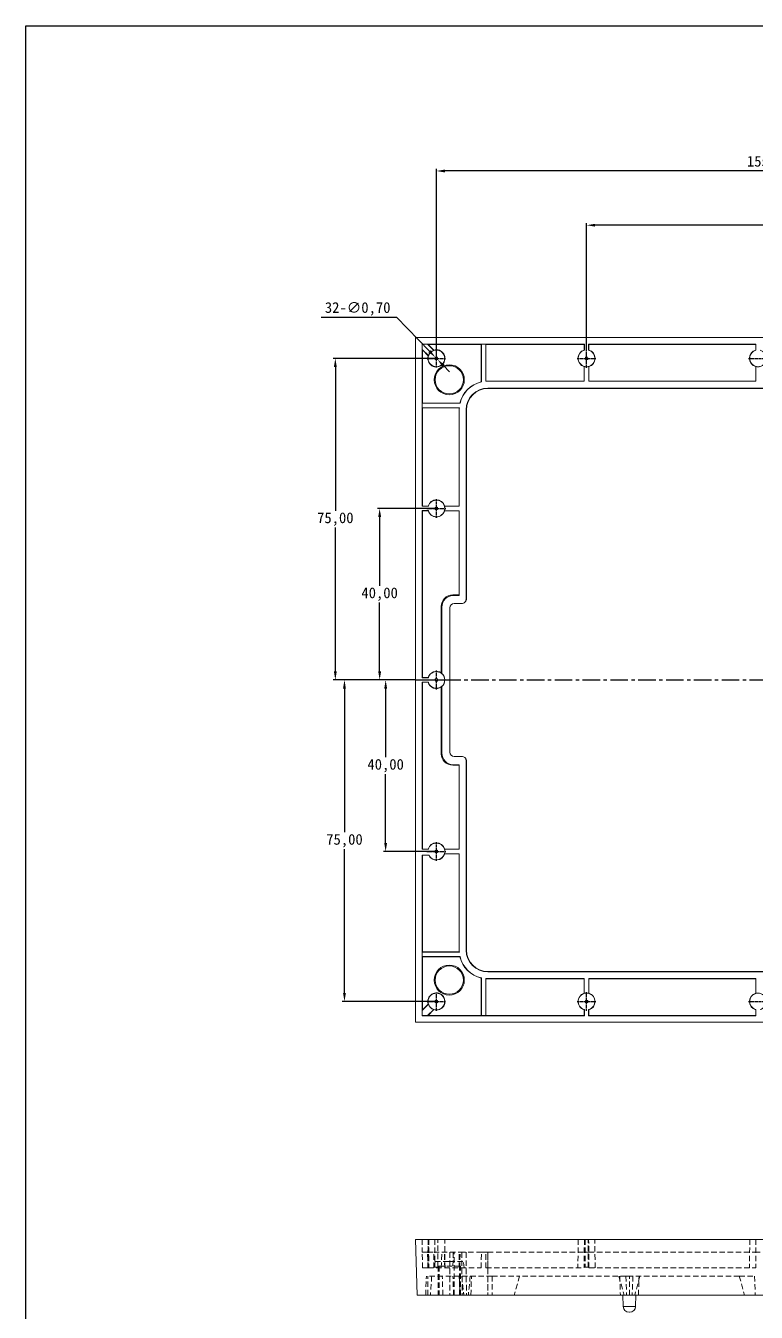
# Model space of a CAD drawing. Header units: millimetres. Extents: x 2761 to 3266, y -58 to 524.
# Drawn here: x 2760.7 to 2931, y 223.9 to 523.9 of the extents above; entities that cross this region are included whole.
import ezdxf

# ---------------------------------------------------------------- set-up
doc = ezdxf.new("R2010")
doc.units = ezdxf.units.MM
doc.header["$PDSIZE"] = -1
doc.linetypes.add('CENTER', pattern=[10.16, 6.35, -1.27, 1.27, -1.27])
doc.linetypes.add('HIDDEN', pattern=[1.905, 1.27, -0.635])
doc.layers.add('dim', color=82, linetype='Continuous', lineweight=9)
doc.dimstyles.new('ISO-25', dxfattribs={"dimtxt": 2.5, "dimasz": 2.5, "dimexe": 1.25, "dimexo": 0.625, "dimtad": 1, "dimtxsty": 'Standard', "dimcen": 2.5, "dimadec": 0, "dimazin": 0, "dimtfac": 1, "dimtmove": 0, "dimatfit": 3, "dimfxl": 1, "dimarcsym": 0})

# ---------------------------------------------------------------- blocks, each defined once
blk = doc.blocks.new('*D6')
at = {"layer": 'Defpoints', "color": 0, "transparency": 16777216}
for p in [(2891.41, 477.4), (3011.41, 465.81), (2891.41, 448.54)]:
    blk.add_point(p, dxfattribs=at)
at = {"layer": 'dim', "color": 0, "lineweight": -2, "transparency": 16777216}
for p, q in [((2891.41, 448.54), (2891.41, 477.9)), ((3009.41, 477.4), (2893.41, 477.4)), ((3011.41, 465.81), (3011.41, 477.9))]:
    blk.add_line(p, q, dxfattribs=at)
at = {"layer": 'dim', "color": 0, "transparency": 16777216}
for points in [[(2893.41, 477.73), (2893.41, 477.07), (2891.41, 477.4)], [(3009.41, 477.73), (3009.41, 477.07), (3011.41, 477.4)]]:
    blk.add_solid(points, dxfattribs=at)
at = {"layer": 'dim', "color": 0, "transparency": 16777216, "insert": (2951.41, 479.36), "char_height": 2.5, "attachment_point": 5}
blk.add_mtext('120,00', dxfattribs=at)
blk = doc.blocks.new('*D7')
at = {"layer": 'Defpoints', "color": 0, "transparency": 16777216}
for p in [(2856.41, 490.05), (3011.41, 473.54), (2856.41, 446.34)]:
    blk.add_point(p, dxfattribs=at)
at = {"layer": 'dim', "color": 0, "lineweight": -2, "transparency": 16777216}
for p, q in [((2856.41, 446.34), (2856.41, 490.55)), ((3009.41, 490.05), (2858.41, 490.05)), ((3011.41, 473.54), (3011.41, 490.55))]:
    blk.add_line(p, q, dxfattribs=at)
at = {"layer": 'dim', "color": 0, "transparency": 16777216}
for points in [[(2858.41, 490.38), (2858.41, 489.71), (2856.41, 490.05)], [(3009.41, 490.38), (3009.41, 489.71), (3011.41, 490.05)]]:
    blk.add_solid(points, dxfattribs=at)
at = {"layer": 'dim', "color": 0, "transparency": 16777216, "insert": (2933.91, 492), "char_height": 2.5, "attachment_point": 5}
blk.add_mtext('155,00', dxfattribs=at)
blk = doc.blocks.new('*D13')
at = {"layer": 'Defpoints', "color": 0, "transparency": 16777216}
for p in [(2843.17, 411.34), (2856.41, 411.34), (2851.56, 371.34)]:
    blk.add_point(p, dxfattribs=at)
at = {"layer": 'dim', "color": 0, "lineweight": -2, "transparency": 16777216}
for p, q in [((2856.41, 411.34), (2842.68, 411.34)), ((2843.17, 409.34), (2843.17, 393.3)), ((2843.17, 373.34), (2843.17, 389.38)), ((2851.56, 371.34), (2842.68, 371.34))]:
    blk.add_line(p, q, dxfattribs=at)
at = {"layer": 'dim', "color": 0, "transparency": 16777216}
for points in [[(2842.84, 409.34), (2843.51, 409.34), (2843.17, 411.34)], [(2842.84, 373.34), (2843.51, 373.34), (2843.17, 371.34)]]:
    blk.add_solid(points, dxfattribs=at)
at = {"layer": 'dim', "color": 0, "transparency": 16777216, "insert": (2843.17, 391.34), "char_height": 2.5, "attachment_point": 5}
blk.add_mtext('40,00', dxfattribs=at)
blk = doc.blocks.new('*D14')
at = {"layer": 'Defpoints', "color": 0, "transparency": 16777216}
for p in [(2832.84, 446.34), (2856.41, 446.34), (2847.12, 371.34)]:
    blk.add_point(p, dxfattribs=at)
at = {"layer": 'dim', "color": 0, "lineweight": -2, "transparency": 16777216}
for p, q in [((2856.41, 446.34), (2832.34, 446.34)), ((2832.84, 444.34), (2832.84, 410.8)), ((2832.84, 373.34), (2832.84, 406.88)), ((2847.12, 371.34), (2832.34, 371.34))]:
    blk.add_line(p, q, dxfattribs=at)
at = {"layer": 'dim', "color": 0, "transparency": 16777216}
for points in [[(2832.5, 444.34), (2833.17, 444.34), (2832.84, 446.34)], [(2832.5, 373.34), (2833.17, 373.34), (2832.84, 371.34)]]:
    blk.add_solid(points, dxfattribs=at)
at = {"layer": 'dim', "color": 0, "transparency": 16777216, "insert": (2832.84, 408.84), "char_height": 2.5, "attachment_point": 5}
blk.add_mtext('75,00', dxfattribs=at)
blk = doc.blocks.new('*D15')
at = {"layer": 'Defpoints', "color": 0, "transparency": 16777216}
for p in [(2848.76, 371.34), (2844.57, 331.34), (2856.41, 331.34)]:
    blk.add_point(p, dxfattribs=at)
at = {"layer": 'dim', "color": 0, "lineweight": -2, "transparency": 16777216}
for p, q in [((2848.76, 371.34), (2844.07, 371.34)), ((2844.57, 369.34), (2844.57, 353.3)), ((2844.57, 333.34), (2844.57, 349.38)), ((2856.41, 331.34), (2844.07, 331.34))]:
    blk.add_line(p, q, dxfattribs=at)
at = {"layer": 'dim', "color": 0, "transparency": 16777216}
for points in [[(2844.24, 369.34), (2844.91, 369.34), (2844.57, 371.34)], [(2844.24, 333.34), (2844.91, 333.34), (2844.57, 331.34)]]:
    blk.add_solid(points, dxfattribs=at)
at = {"layer": 'dim', "color": 0, "transparency": 16777216, "insert": (2844.57, 351.34), "char_height": 2.5, "attachment_point": 5}
blk.add_mtext('40,00', dxfattribs=at)
blk = doc.blocks.new('*D16')
at = {"layer": 'Defpoints', "color": 0, "transparency": 16777216}
for p in [(2837.03, 371.34), (2834.97, 296.34), (2856.41, 296.34)]:
    blk.add_point(p, dxfattribs=at)
at = {"layer": 'dim', "color": 0, "lineweight": -2, "transparency": 16777216}
for p, q in [((2837.03, 371.34), (2834.47, 371.34)), ((2834.97, 369.34), (2834.97, 335.8)), ((2834.97, 298.34), (2834.97, 331.88)), ((2856.41, 296.34), (2834.47, 296.34))]:
    blk.add_line(p, q, dxfattribs=at)
at = {"layer": 'dim', "color": 0, "transparency": 16777216}
for points in [[(2834.63, 369.34), (2835.3, 369.34), (2834.97, 371.34)], [(2834.63, 298.34), (2835.3, 298.34), (2834.97, 296.34)]]:
    blk.add_solid(points, dxfattribs=at)
at = {"layer": 'dim', "color": 0, "transparency": 16777216, "insert": (2834.97, 333.84), "char_height": 2.5, "attachment_point": 5}
blk.add_mtext('75,00', dxfattribs=at)
blk = doc.blocks.new('*D23')
at = {"layer": 'Defpoints', "color": 0, "transparency": 16777216}
for p in [(2856.16, 446.59), (2856.65, 446.09)]:
    blk.add_point(p, dxfattribs=at)
at = {"layer": 'dim', "color": 0, "lineweight": -2, "transparency": 16777216}
for p, q in [((2829.51, 455.93), (2847.09, 455.93)), ((2847.09, 455.93), (2854.77, 448.03)), ((2856.65, 446.09), (2856.16, 446.59)), ((2858.05, 444.66), (2859.44, 443.22))]:
    blk.add_line(p, q, dxfattribs=at)
at = {"layer": 'dim', "color": 0, "transparency": 16777216}
for points in [[(2855.01, 448.26), (2854.53, 447.79), (2856.16, 446.59)], [(2858.29, 444.89), (2857.81, 444.42), (2856.65, 446.09)]]:
    blk.add_solid(points, dxfattribs=at)
at = {"layer": 'dim', "color": 0, "transparency": 16777216, "insert": (2838.05, 457.88), "char_height": 2.5, "attachment_point": 5}
blk.add_mtext('32-∅0,70', dxfattribs=at)

msp = doc.modelspace()

# ---------------------------------------------------------------- linework, layer by layer
at = {"color": 7, "linetype": 'Continuous', "lineweight": 15}
for p, q in [((2851.559, 451.192), (2851.559, 291.492)), ((3171.259, 451.192), (2851.559, 451.192)), ((2890.914, 449.692), (2853.058, 449.692)), ((2853.058, 449.692), (2853.058, 411.837)), ((2853.058, 449.692), (2853.111, 449.64)), ((2853.111, 448.41), (2853.111, 449.64)), ((2854.34, 449.64), (2853.111, 449.64)), ((2853.175, 448.302), (2853.111, 448.41)), ((2853.111, 448.41), (2854.544, 446.977)), ((2853.175, 448.302), (2853.175, 435.895)), ((2853.175, 448.302), (2854.508, 446.968)), ((2854.449, 449.576), (2854.34, 449.64)), ((2855.774, 448.207), (2854.34, 449.64)), ((2866.855, 449.576), (2854.449, 449.576)), ((2855.782, 448.243), (2854.449, 449.576)), ((2855.782, 448.243), (2855.774, 448.207)), ((2866.855, 449.576), (2866.887, 449.64)), ((2866.855, 449.576), (2866.855, 440.863)), ((2867.93, 449.64), (2866.887, 449.64)), ((2866.887, 449.64), (2866.887, 440.837)), ((2867.962, 449.576), (2867.93, 449.64)), ((2867.93, 440.996), (2867.93, 449.64)), ((2890.855, 449.576), (2867.962, 449.576)), ((2867.962, 449.576), (2867.962, 441.03)), ((2890.855, 449.576), (2890.914, 449.692)), ((2890.855, 449.576), (2890.855, 448.266)), ((2890.914, 449.692), (2890.914, 448.221)), ((2930.914, 449.692), (2891.904, 449.692)), ((2891.904, 448.221), (2891.904, 449.692)), ((2891.904, 449.692), (2891.962, 449.576)), ((2891.962, 449.576), (2891.962, 448.266)), ((2930.855, 449.576), (2891.962, 449.576)), ((2930.855, 449.576), (2930.914, 449.692)), ((2930.855, 449.576), (2930.855, 448.266)), ((2930.914, 449.692), (2930.914, 448.221)), ((2854.508, 446.968), (2854.544, 446.977)), ((2890.855, 444.419), (2890.855, 441.045)), ((2890.887, 444.443), (2890.887, 441.013)), ((2891.93, 441.013), (2891.93, 444.443)), ((2891.962, 444.419), (2891.962, 441.045)), ((2930.855, 444.419), (2930.855, 441.045)), ((2930.887, 444.443), (2930.887, 441.013)), ((2890.855, 441.045), (2868.409, 441.045)), ((2868.409, 441.045), (2868.409, 441.013)), ((2890.887, 441.013), (2868.409, 441.013)), ((2868.409, 439.429), (2868.409, 439.342)), ((2868.409, 439.429), (3003.277, 439.429)), ((3002.402, 439.342), (2868.409, 439.342)), ((2890.855, 441.045), (2890.887, 441.013)), ((2891.962, 441.045), (2891.93, 441.013)), ((2930.887, 441.013), (2891.93, 441.013)), ((2930.855, 441.045), (2891.962, 441.045)), ((2930.855, 441.045), (2930.887, 441.013)), ((2853.175, 435.895), (2853.111, 435.863)), ((2853.111, 434.821), (2853.111, 435.863)), ((2861.913, 435.863), (2853.111, 435.863)), ((2853.175, 435.895), (2861.888, 435.895)), ((2853.175, 434.789), (2853.111, 434.821)), ((2853.111, 434.821), (2861.755, 434.821)), ((2853.175, 434.789), (2853.175, 411.895)), ((2853.175, 434.789), (2861.721, 434.789)), ((2861.706, 434.342), (2861.706, 411.895)), ((2861.706, 434.342), (2861.738, 434.342)), ((2861.738, 434.342), (2861.738, 411.863)), ((2863.321, 434.342), (2863.409, 434.342)), ((2863.321, 390.16), (2863.321, 434.342)), ((2863.409, 434.342), (2863.409, 390.248)), ((2853.058, 411.837), (2853.175, 411.895)), ((2854.529, 411.837), (2853.058, 411.837)), ((2853.175, 411.895), (2854.485, 411.895)), ((2861.738, 411.863), (2858.308, 411.863)), ((2858.332, 411.895), (2861.706, 411.895)), ((2861.706, 411.895), (2861.738, 411.863)), ((2853.058, 410.847), (2854.529, 410.847)), ((2853.058, 410.847), (2853.058, 371.837)), ((2853.175, 410.789), (2853.058, 410.847)), ((2853.175, 410.789), (2853.175, 371.895)), ((2853.175, 410.789), (2854.485, 410.789)), ((2858.308, 410.821), (2861.738, 410.821)), ((2858.332, 410.789), (2861.706, 410.789)), ((2861.706, 410.789), (2861.738, 410.821)), ((2861.706, 410.789), (2861.706, 391.159)), ((2861.738, 410.821), (2861.738, 391.032)), ((2860.222, 391.159), (2860.349, 391.032)), ((2860.222, 391.159), (2861.706, 391.159)), ((2860.349, 391.032), (2861.738, 391.032)), ((2861.738, 391.032), (2861.706, 391.159)), ((2863.321, 390.16), (2863.409, 390.248)), ((2857.664, 388.347), (2857.537, 388.474)), ((2857.537, 372.995), (2857.537, 388.474)), ((2857.664, 372.859), (2857.664, 388.347)), ((2859.519, 388.17), (2859.519, 354.514)), ((2862.326, 389.165), (2860.514, 389.165)), ((2863.03, 389.457), (2863.117, 389.544)), ((2853.058, 371.837), (2853.175, 371.895)), ((2854.529, 371.837), (2853.058, 371.837)), ((2853.058, 370.847), (2854.529, 370.847)), ((2853.058, 370.847), (2853.058, 331.837)), ((2853.175, 370.789), (2853.058, 370.847)), ((2853.175, 371.895), (2854.485, 371.895)), ((2853.175, 370.789), (2854.485, 370.789)), ((2853.175, 370.789), (2853.175, 331.895)), ((2857.537, 354.135), (2857.537, 369.689)), ((2857.664, 354.262), (2857.664, 369.825)), ((2857.537, 354.135), (2857.664, 354.262)), ((2860.349, 351.577), (2860.222, 351.45)), ((2861.706, 351.45), (2860.222, 351.45)), ((2861.738, 351.577), (2860.349, 351.577)), ((2860.514, 353.519), (2862.326, 353.519)), ((2861.706, 351.45), (2861.738, 351.577)), ((2861.706, 351.45), (2861.706, 331.895)), ((2861.738, 351.577), (2861.738, 331.863)), ((2863.117, 353.14), (2863.03, 353.227)), ((2863.321, 308.342), (2863.321, 352.524)), ((2863.409, 352.437), (2863.321, 352.524)), ((2863.409, 352.437), (2863.409, 308.342)), ((2853.058, 331.837), (2853.175, 331.895)), ((2854.529, 331.837), (2853.058, 331.837)), ((2853.175, 330.441), (2853.058, 330.499)), ((2853.058, 330.499), (2854.658, 330.499)), ((2853.058, 330.499), (2853.058, 292.992)), ((2853.175, 331.895), (2854.485, 331.895)), ((2853.175, 330.441), (2854.622, 330.441)), ((2853.175, 330.441), (2853.175, 307.895)), ((2861.738, 331.863), (2858.308, 331.863)), ((2858.308, 330.821), (2861.738, 330.821)), ((2858.332, 331.895), (2861.706, 331.895)), ((2858.332, 330.789), (2861.706, 330.789)), ((2861.706, 331.895), (2861.738, 331.863)), ((2861.706, 330.789), (2861.738, 330.821)), ((2861.706, 330.789), (2861.706, 308.342)), ((2861.738, 330.821), (2861.738, 308.342)), ((2853.175, 307.895), (2853.111, 307.863)), ((2853.111, 307.863), (2853.111, 306.821)), ((2861.755, 307.863), (2853.111, 307.863)), ((2853.175, 306.789), (2853.111, 306.821)), ((2853.111, 306.821), (2861.913, 306.821)), ((2853.175, 307.895), (2861.721, 307.895)), ((2853.175, 306.789), (2853.175, 294.383)), ((2853.175, 306.789), (2861.888, 306.789)), ((2861.706, 308.342), (2861.738, 308.342)), ((2863.321, 308.342), (2863.409, 308.342)), ((2868.409, 303.255), (2868.409, 303.342)), ((2868.409, 303.342), (3002.402, 303.342)), ((3003.277, 303.255), (2868.409, 303.255)), ((2866.855, 293.108), (2866.855, 301.822)), ((2866.887, 301.847), (2866.887, 293.044)), ((2867.93, 293.044), (2867.93, 301.688)), ((2867.962, 293.108), (2867.962, 301.654)), ((2868.409, 301.671), (2890.887, 301.671)), ((2868.409, 301.639), (2868.409, 301.671)), ((2868.409, 301.639), (2890.855, 301.639)), ((2890.855, 301.639), (2890.887, 301.671)), ((2890.855, 298.266), (2890.855, 301.639)), ((2890.887, 301.671), (2890.887, 298.241)), ((2891.93, 301.671), (2930.887, 301.671)), ((2891.93, 298.241), (2891.93, 301.671)), ((2891.962, 301.639), (2891.93, 301.671)), ((2891.962, 301.639), (2930.855, 301.639)), ((2891.962, 298.266), (2891.962, 301.639)), ((2930.855, 301.639), (2930.887, 301.671)), ((2930.855, 298.266), (2930.855, 301.639)), ((2930.887, 301.671), (2930.887, 298.241)), ((2854.544, 295.707), (2853.111, 294.274)), ((2853.175, 294.383), (2853.111, 294.274)), ((2853.111, 294.274), (2853.111, 293.044)), ((2854.508, 295.716), (2853.175, 294.383)), ((2854.34, 293.044), (2855.774, 294.478)), ((2854.449, 293.108), (2855.782, 294.441)), ((2854.508, 295.716), (2854.544, 295.707)), ((2855.782, 294.441), (2855.774, 294.478)), ((2890.855, 293.108), (2890.855, 294.419)), ((2890.914, 294.463), (2890.914, 292.992)), ((2891.904, 292.992), (2891.904, 294.463)), ((2891.962, 293.108), (2891.962, 294.419)), ((2930.855, 293.108), (2930.855, 294.419)), ((2930.914, 294.463), (2930.914, 292.992)), ((2851.559, 291.492), (3171.259, 291.492)), ((2853.058, 292.992), (2853.111, 293.044)), ((2853.058, 292.992), (2890.914, 292.992)), ((2853.111, 293.044), (2854.34, 293.044)), ((2854.449, 293.108), (2854.34, 293.044)), ((2854.449, 293.108), (2866.855, 293.108)), ((2866.855, 293.108), (2866.887, 293.044)), ((2866.887, 293.044), (2867.93, 293.044)), ((2867.962, 293.108), (2867.93, 293.044)), ((2867.962, 293.108), (2890.855, 293.108)), ((2890.914, 292.992), (2890.855, 293.108)), ((2891.962, 293.108), (2891.904, 292.992)), ((2891.904, 292.992), (2930.914, 292.992)), ((2891.962, 293.108), (2930.855, 293.108)), ((2930.914, 292.992), (2930.855, 293.108)), ((2851.559, 240.862), (2851.899, 227.862)), ((2851.559, 240.862), (3171.259, 240.862)), ((2851.899, 227.862), (3170.918, 227.862)), ((2899.909, 227.862), (2899.954, 225.237)), ((2902.863, 225.237), (2902.909, 227.862))]:
    msp.add_line(p, q, dxfattribs=at)
at = {"color": 1, "linetype": 'CENTER', "ltscale": 0.077731}
for p, q in [((2856.409, 444.205), (2856.409, 448.48)), ((2854.271, 446.342), (2858.546, 446.342)), ((2856.409, 294.205), (2856.409, 298.48)), ((2854.271, 296.342), (2858.546, 296.342))]:
    msp.add_line(p, q, dxfattribs=at)
at = {"color": 1, "linetype": 'CENTER', "ltscale": 0.080052}
for p, q in [((2891.409, 444.141), (2891.409, 448.544)), ((2889.207, 446.342), (2893.61, 446.342)), ((2929.207, 446.342), (2933.61, 446.342)), ((2854.207, 411.342), (2858.61, 411.342)), ((2856.409, 409.141), (2856.409, 413.544)), ((2856.409, 369.141), (2856.409, 373.544)), ((2854.207, 371.342), (2858.61, 371.342)), ((2856.409, 329.141), (2856.409, 333.544)), ((2854.207, 331.342), (2858.61, 331.342)), ((2891.409, 294.141), (2891.409, 298.544)), ((2889.207, 296.342), (2893.61, 296.342)), ((2929.207, 296.342), (2933.61, 296.342))]:
    msp.add_line(p, q, dxfattribs=at)
at = {"color": 1, "linetype": 'CENTER', "ltscale": 0.6388}
msp.add_line((2851.559, 371.342), (3171.259, 371.342), dxfattribs=at)
at = {"color": 8, "linetype": 'HIDDEN', "lineweight": 0}
for p, q in [((2853.058, 240.862), (2853.111, 237.862)), ((2854.465, 240.862), (2854.407, 234.212)), ((2856.059, 240.862), (2856.059, 234.362)), ((2856.759, 234.362), (2856.759, 240.862)), ((2858.41, 234.212), (2858.352, 240.862)), ((2889.465, 240.862), (2889.407, 234.212)), ((2890.914, 240.862), (2890.855, 234.212)), ((2891.059, 240.862), (2891.059, 234.362)), ((2891.759, 234.362), (2891.759, 240.862)), ((2891.962, 234.212), (2891.904, 240.862)), ((2893.41, 234.212), (2893.352, 240.862)), ((2929.465, 240.862), (2929.407, 234.212)), ((2930.914, 240.862), (2930.855, 234.212)), ((2853.111, 237.862), (2854.34, 237.862)), ((2853.175, 234.212), (2853.111, 237.862)), ((2854.34, 237.862), (2855.774, 237.862)), ((2854.449, 234.212), (2854.34, 237.862)), ((2854.508, 234.212), (2854.544, 237.862)), ((2855.782, 234.212), (2855.774, 237.862)), ((2855.774, 237.862), (2861.913, 237.862)), ((2857.537, 234.212), (2857.664, 237.862)), ((2859.519, 237.862), (2859.519, 227.862)), ((2860.349, 237.862), (2860.222, 234.212)), ((2860.514, 227.862), (2860.514, 237.862)), ((2861.706, 234.212), (2861.738, 237.862)), ((2861.913, 237.862), (2866.887, 237.862)), ((2862.326, 237.862), (2862.413, 227.862)), ((2863.321, 237.862), (2863.409, 227.862)), ((2866.855, 234.212), (2866.887, 237.862)), ((2866.887, 237.862), (2867.93, 237.862)), ((2867.962, 234.212), (2867.93, 237.862)), ((2867.93, 237.862), (2868.409, 237.862)), ((2868.409, 234.212), (2868.409, 237.862)), ((2868.409, 237.862), (2890.887, 237.862)), ((2868.409, 237.862), (2868.409, 227.862)), ((2891.93, 237.862), (2890.887, 237.862)), ((2891.93, 237.862), (2930.887, 237.862)), ((2931.93, 237.862), (2930.887, 237.862)), ((2854.449, 234.212), (2853.175, 234.212)), ((2854.449, 234.212), (2866.855, 234.212)), ((2856.115, 235.705), (2855.905, 234.212)), ((2856.059, 234.362), (2856.759, 234.362)), ((2856.115, 235.705), (2859.409, 235.705)), ((2861.996, 234.628), (2856.821, 234.628)), ((2856.821, 234.628), (2856.821, 227.862)), ((2857.045, 234.628), (2857.045, 227.862)), ((2859.409, 235.705), (2862.702, 235.705)), ((2861.772, 227.862), (2861.772, 234.628)), ((2861.996, 227.862), (2861.996, 234.628)), ((2862.912, 234.212), (2862.702, 235.705)), ((2867.962, 234.212), (2890.855, 234.212)), ((2891.059, 234.362), (2891.759, 234.362)), ((2891.962, 234.212), (2930.855, 234.212)), ((2853.908, 227.862), (2854.064, 232.311)), ((2869.372, 232.311), (2854.064, 232.311)), ((2857.929, 227.862), (2857.774, 232.311)), ((2860.415, 227.862), (2860.26, 232.311)), ((2861.751, 232.311), (2861.906, 227.862)), ((2864.433, 227.862), (2864.588, 232.311)), ((2868.409, 232.311), (2868.409, 227.862)), ((2869.372, 232.311), (2869.392, 227.862)), ((2869.372, 232.311), (2875.785, 232.311)), ((2875.785, 232.311), (2874.57, 227.862)), ((2900.602, 232.311), (2875.785, 232.311)), ((2898.947, 232.311), (2900.162, 227.862)), ((2899.153, 232.311), (2899.309, 227.862)), ((2900.602, 232.311), (2900.757, 227.862)), ((2900.602, 232.311), (2901.409, 232.311)), ((2901.409, 227.862), (2901.409, 232.311)), ((2901.409, 232.311), (2902.215, 232.311)), ((2902.215, 232.311), (2902.06, 227.862)), ((2927.032, 232.311), (2902.215, 232.311)), ((2903.87, 232.311), (2902.655, 227.862)), ((2903.508, 227.862), (2903.664, 232.311)), ((2927.032, 232.311), (2928.247, 227.862)), ((2927.032, 232.311), (2930.602, 232.311)), ((2930.602, 232.311), (2930.757, 227.862))]:
    msp.add_line(p, q, dxfattribs=at)
at = {"color": 8, "linetype": 'Continuous', "lineweight": 15}
msp.add_line((2902.863, 225.237), (2899.954, 225.237), dxfattribs=at)
msp.add_lwpolyline([(2760.651, 523.927), (3265.902, 523.927), (3265.902, -58.167), (2760.651, -58.167)], close=True)
at = {"color": 7, "linetype": 'Continuous', "lineweight": 15, "flags": 128}
for points in [[(2890.914, 448.221), (2890.88, 448.247), (2890.857, 448.265), (2890.855, 448.266)], [(2930.914, 448.221), (2930.88, 448.247), (2930.857, 448.265), (2930.855, 448.266)], [(2890.855, 444.419), (2890.872, 444.431), (2890.887, 444.443)], [(2891.962, 444.419), (2891.945, 444.431), (2891.93, 444.443)], [(2930.855, 444.419), (2930.872, 444.431), (2930.887, 444.443)], [(2866.855, 440.863), (2866.857, 440.861), (2866.887, 440.837)], [(2867.962, 441.03), (2867.96, 441.029), (2867.93, 440.996)], [(2861.888, 435.895), (2861.901, 435.879), (2861.913, 435.863)], [(2861.721, 434.789), (2861.738, 434.806), (2861.755, 434.821)], [(2858.332, 411.895), (2858.319, 411.879), (2858.308, 411.863)], [(2854.529, 410.847), (2854.504, 410.814), (2854.486, 410.79), (2854.485, 410.789)], [(2858.332, 410.789), (2858.319, 410.806), (2858.308, 410.821)], [(2854.485, 371.895), (2854.508, 371.866), (2854.529, 371.837)], [(2854.529, 370.847), (2854.504, 370.814), (2854.486, 370.79), (2854.485, 370.789)], [(2858.332, 331.895), (2858.319, 331.879), (2858.308, 331.863)], [(2858.332, 330.789), (2858.319, 330.806), (2858.308, 330.821)], [(2861.721, 307.895), (2861.722, 307.894), (2861.755, 307.863)], [(2861.888, 306.789), (2861.889, 306.79), (2861.913, 306.821)], [(2866.855, 301.822), (2866.872, 301.835), (2866.887, 301.847)], [(2867.962, 301.654), (2867.945, 301.672), (2867.93, 301.688)], [(2890.855, 298.266), (2890.872, 298.253), (2890.887, 298.241)], [(2891.962, 298.266), (2891.945, 298.253), (2891.93, 298.241)], [(2930.855, 298.266), (2930.872, 298.253), (2930.887, 298.241)], [(2891.904, 294.463), (2891.937, 294.437), (2891.96, 294.42), (2891.962, 294.419)]]:
    msp.add_lwpolyline(points, dxfattribs=at)
at = {"color": 8, "linetype": 'HIDDEN', "lineweight": 0, "flags": 128}
for points in [[(2854.485, 234.212), (2854.486, 234.362), (2854.512, 238.327), (2854.529, 240.862)], [(2858.332, 234.212), (2858.319, 236.109), (2858.308, 237.862)], [(2861.721, 234.212), (2861.722, 234.362), (2861.755, 237.862)], [(2861.888, 234.212), (2861.889, 234.362), (2861.913, 237.862)]]:
    msp.add_lwpolyline(points, dxfattribs=at)
at = {"color": 7, "linetype": 'Continuous', "lineweight": 15}
for centre, radius in [((2856.409, 446.342), 1.943), ((2859.409, 441.342), 3.504), ((2856.409, 446.342), 0.35), ((2859.409, 441.342), 3.294), ((2891.409, 446.342), 0.35), ((2856.409, 411.342), 0.35), ((2856.409, 371.342), 0.35), ((2856.409, 331.342), 0.35), ((2859.409, 301.342), 3.504), ((2859.409, 301.342), 3.294), ((2856.409, 296.342), 1.943), ((2856.409, 296.342), 0.35), ((2891.409, 296.342), 0.35)]:
    msp.add_circle(centre, radius, dxfattribs=at)
for centre, radius, start, end in [((2856.409, 446.342), 2.001, 161.76665, 108.23335), ((2856.409, 446.342), 1.969, 108.80228, 161.19772), ((2891.409, 446.342), 2.001, 106.04161, 253.95839), ((2891.409, 446.342), 1.943, 104.75737, 75.24263), ((2895.887, 443.052), 6.526, 126.9777, 127.61809), ((2891.409, 446.342), 2.001, 286.04161, 73.95839), ((2931.409, 446.342), 2.001, 106.04161, 253.95839), ((2931.409, 446.342), 1.943, 104.75737, 75.24263), ((2891.409, 446.342), 1.969, 254.65482, 285.34518), ((2931.409, 446.342), 1.969, 254.65482, 285.34518), ((2868.409, 434.342), 6.703, 103.39714, 166.60286), ((2868.409, 434.342), 6.671, 103.18121, 166.81879), ((2868.409, 434.342), 5.087, 90, 180), ((2868.409, 434.342), 5, 90, 180), ((2868.409, 434.342), 6.671, 90, 94.11603), ((2868.409, 434.342), 6.703, 90, 93.82356), ((2868.409, 434.342), 6.703, 176.17644, 180), ((2868.409, 434.342), 6.671, 175.88397, 180), ((2856.409, 411.342), 2.001, 16.04161, 163.95839), ((2859.699, 415.821), 6.526, 216.9777, 217.61809), ((2856.409, 411.342), 1.943, 194.75737, 165.24263), ((2856.409, 411.342), 1.969, 344.65482, 15.34518), ((2856.409, 411.342), 2.001, 196.04161, 343.95839), ((2856.409, 371.342), 2.001, 55.67771, 163.95839), ((2856.409, 371.342), 1.943, 194.75737, 165.24263), ((2856.409, 371.342), 1.969, 309.61834, 50.38166), ((2856.409, 371.342), 2.001, 196.04161, 304.32229), ((2856.409, 331.342), 2.001, 16.04161, 163.95839), ((2856.409, 331.342), 1.943, 205.71821, 165.24263), ((2859.699, 335.821), 6.526, 216.9777, 217.61809), ((2856.409, 331.342), 2.001, 206.76665, 343.95839), ((2856.409, 331.342), 1.969, 344.65482, 15.34518), ((2868.409, 308.342), 6.703, 180, 183.82356), ((2868.409, 308.342), 6.671, 180, 184.11603), ((2868.409, 308.342), 6.703, 193.39714, 256.60286), ((2868.409, 308.342), 6.671, 193.18121, 256.81879), ((2868.409, 308.342), 5.087, 180, 270), ((2868.409, 308.342), 5, 180, 270), ((2868.409, 308.342), 6.671, 265.88397, 270), ((2868.409, 308.342), 6.703, 266.17644, 270), ((2856.409, 296.342), 2.001, 251.76665, 198.23335), ((2891.409, 296.342), 2.001, 106.04161, 253.95839), ((2891.409, 296.342), 1.943, 284.75737, 255.24263), ((2891.409, 296.342), 1.969, 74.65482, 105.34518), ((2891.409, 296.342), 2.001, 286.04161, 73.95839), ((2931.409, 296.342), 2.001, 106.04161, 253.95839), ((2931.409, 296.342), 1.943, 284.75737, 255.24263), ((2931.409, 296.342), 1.969, 74.65482, 105.34518), ((2856.409, 296.342), 1.969, 198.80228, 251.19772), ((2886.93, 299.633), 6.526, 306.9777, 307.61809), ((2926.93, 299.633), 6.526, 306.9777, 307.61809), ((2901.354, 225.262), 1.4, 181, 270), ((2901.463, 225.262), 1.4, 270, 359)]:
    msp.add_arc(centre, radius, start, end, dxfattribs=at)
for centre, major_axis, ratio, start_param, end_param in [((2860.225, 388.471), (-1.902, 1.902), 0.9987828, 5.4983961, 7.0679745), ((2860.353, 388.344), (-1.902, 1.902), 0.9987828, 5.4983961, 7.0679745), ((2862.326, 390.16), (-0.704, -0.704), 0.9999239, 0.7853601, 2.3562326), ((2862.413, 390.248), (-0.704, -0.704), 0.9999239, 1.5707963, 2.3562326), ((2860.514, 388.17), (0, 0.995), 0.9999619, 0, 1.5707963), ((2855.8, 371.342), (2.435, 0), 0.9682704, 0.6988608, 0.7766728), ((2855.8, 371.342), (2.435, 0), 0.9682704, 5.5065125, 5.5843245), ((2860.225, 354.138), (-1.902, -1.902), 0.9987828, 5.4983961, 7.0679745), ((2860.353, 354.266), (-1.902, -1.902), 0.9987828, 5.4983961, 7.0679745), ((2860.514, 354.514), (0, -0.995), 0.9999619, 4.712389, 6.2831853), ((2862.326, 352.524), (0.704, -0.704), 0.9999239, 0.7853601, 2.3562326), ((2862.413, 352.437), (0.704, -0.704), 0.9999239, 0.7853601, 1.5707963)]:
    msp.add_ellipse(centre, major_axis=major_axis, ratio=ratio, start_param=start_param, end_param=end_param, dxfattribs=at)
msp.add_open_spline([(2854.658, 330.499), (2854.645, 330.48), (2854.633, 330.46), (2854.622, 330.441)], degree=3, dxfattribs=at)
at = {"color": 8, "linetype": 'HIDDEN', "lineweight": 0}
msp.add_open_spline([(2854.658, 240.862), (2854.645, 238.645), (2854.633, 236.429), (2854.622, 234.212)], degree=3, dxfattribs=at)
for points in [[(2854.399, 227.862), (2854.387, 228.596), (2854.381, 229.335), (2854.375, 230.82), (2854.375, 231.565), (2854.377, 232.311)], [(2855.313, 232.311), (2855.264, 231.565), (2855.213, 230.82), (2855.106, 229.335), (2855.05, 228.596), (2854.987, 227.862)], [(2862.335, 232.311), (2862.397, 231.566), (2862.463, 230.821), (2862.614, 229.335), (2862.696, 228.594), (2862.805, 227.862)], [(2864.271, 232.311), (2864.214, 231.565), (2864.154, 230.82), (2864.014, 229.335), (2863.937, 228.595), (2863.833, 227.862)]]:
    msp.add_open_spline(points, degree=3, knots=[0, 0, 0, 0, 0.5, 0.5, 1, 1, 1, 1], dxfattribs=at)

# ---------------------------------------------------------------- dimensions: what is measured, and where the dimension line sits
at = {"layer": 'dim'}
for base, p1, p2, picture, middle in [((2856.409, 490.046), (3011.409, 473.539), (2856.409, 446.342), '*D7', (2933.909, 492.004)), ((2891.409, 477.399), (3011.409, 465.805), (2891.409, 448.544), '*D6', (2951.409, 479.357))]:
    dim = msp.add_linear_dim(base=base, p1=p1, p2=p2, dimstyle='ISO-25', override={"dimasz": 2, "dimexe": 0.49975, "dimexo": 0, "dimgap": 0.49975, "dimtih": 1, "dimtoh": 1, "dimzin": 0, "dimadec": 2, "dimtzin": 0}, dxfattribs=at)
    dim.commit()
    dim.dimension.update_dxf_attribs({"geometry": picture, "text_midpoint": middle})
dim = msp.add_diameter_dim_2p(p1=(2856.653, 446.091), p2=(2856.165, 446.593), text='32-<>', dimstyle='ISO-25', override={"dimasz": 2, "dimexe": 0.49975, "dimexo": 0, "dimgap": 0.49975, "dimtih": 1, "dimtoh": 1, "dimzin": 0, "dimadec": 2, "dimtzin": 0}, dxfattribs=at)
dim.commit()
dim.dimension.update_dxf_attribs({"geometry": '*D23', "text_midpoint": (2838.049, 455.926), "dimtype": 163})
for base, p1, p2, picture, middle in [((2832.838, 446.342), (2847.117, 371.342), (2856.409, 446.342), '*D14', (2832.838, 408.842)), ((2843.175, 411.342), (2851.559, 371.342), (2856.409, 411.342), '*D13', (2843.175, 391.342)), ((2834.966, 296.342), (2837.026, 371.342), (2856.409, 296.342), '*D16', (2834.966, 333.842)), ((2844.574, 331.342), (2848.757, 371.342), (2856.409, 331.342), '*D15', (2844.574, 351.342))]:
    dim = msp.add_linear_dim(base=base, p1=p1, p2=p2, angle=90, dimstyle='ISO-25', override={"dimasz": 2, "dimexe": 0.49975, "dimexo": 0, "dimgap": 0.49975, "dimtih": 1, "dimtoh": 1, "dimzin": 0, "dimadec": 2, "dimtzin": 0}, dxfattribs=at)
    dim.commit()
    dim.dimension.update_dxf_attribs({"geometry": picture, "text_midpoint": middle})

doc.saveas('drawing.dxf')
